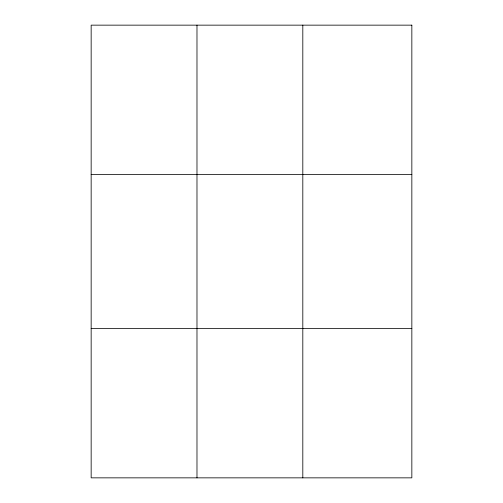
<?xml version="1.0" encoding="UTF-8"?>
<svg xmlns="http://www.w3.org/2000/svg" width="503" height="503" viewBox="0 0 503 503"><rect width="100%" height="100%" fill="white"/><g stroke="black" fill="none" stroke-linecap="round" stroke-linejoin="round"><path stroke-width="0.75" d="M196.981 477.85L196.981 25.15M302.812 477.85L302.812 25.15M91.156 174.541L411.844 174.541M91.156 328.459L411.844 328.459M411.844 25.15L411.844 477.85L91.156 477.85L91.156 25.15L411.844 25.15"/></g></svg>
